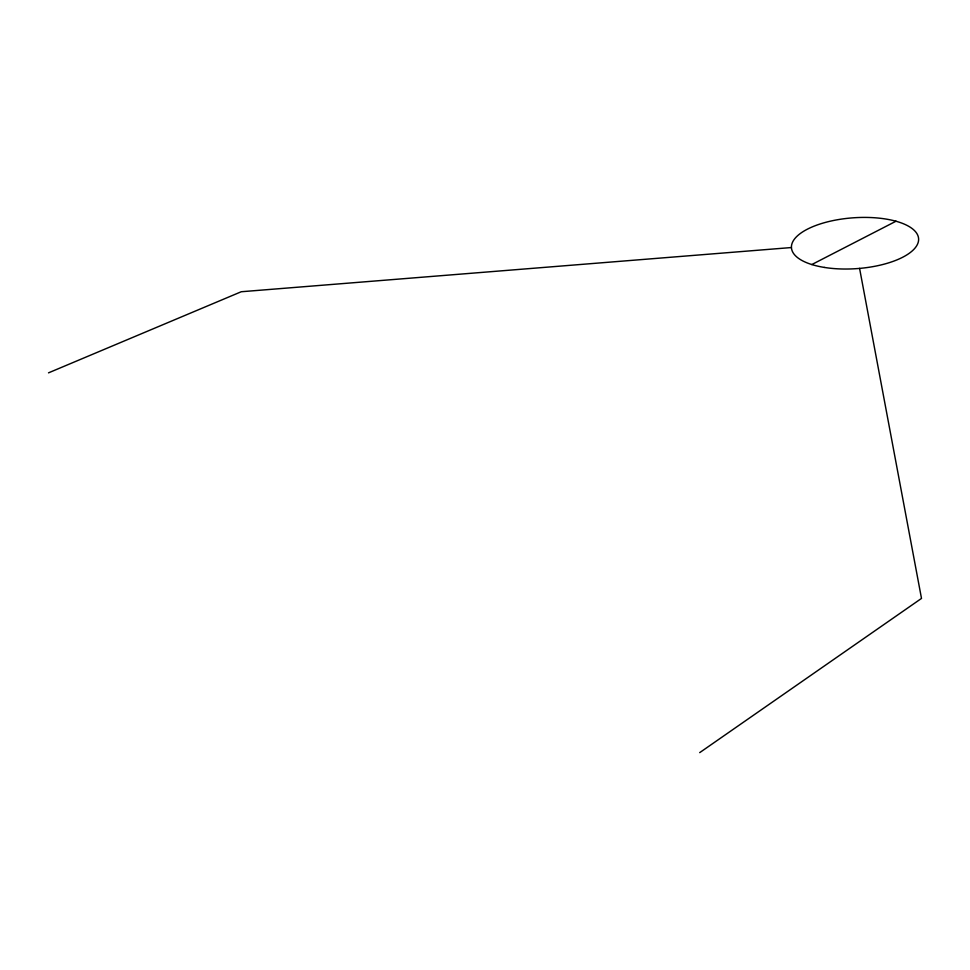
<?xml version="1.0" encoding="UTF-8"?>
<svg xmlns="http://www.w3.org/2000/svg" width="970" height="970" viewBox="0 0 970 970"><rect width="100%" height="100%" fill="white"/><g stroke="black" fill="none" stroke-linecap="round" stroke-linejoin="round"><path stroke-width="1.45" d="M699.71 752.623L921.5 598.417L859.578 268.375M811.793 264.555L896.05 221.196M48.5 372.856L241.263 291.74L791.423 247.544M824.282 267.417A63.741 25.475 -4.1 0 0 918.602 238.826A63.741 25.475 -4.1 0 0 822.16 223.342A63.741 25.475 -4.1 0 0 824.282 267.417"/></g></svg>
